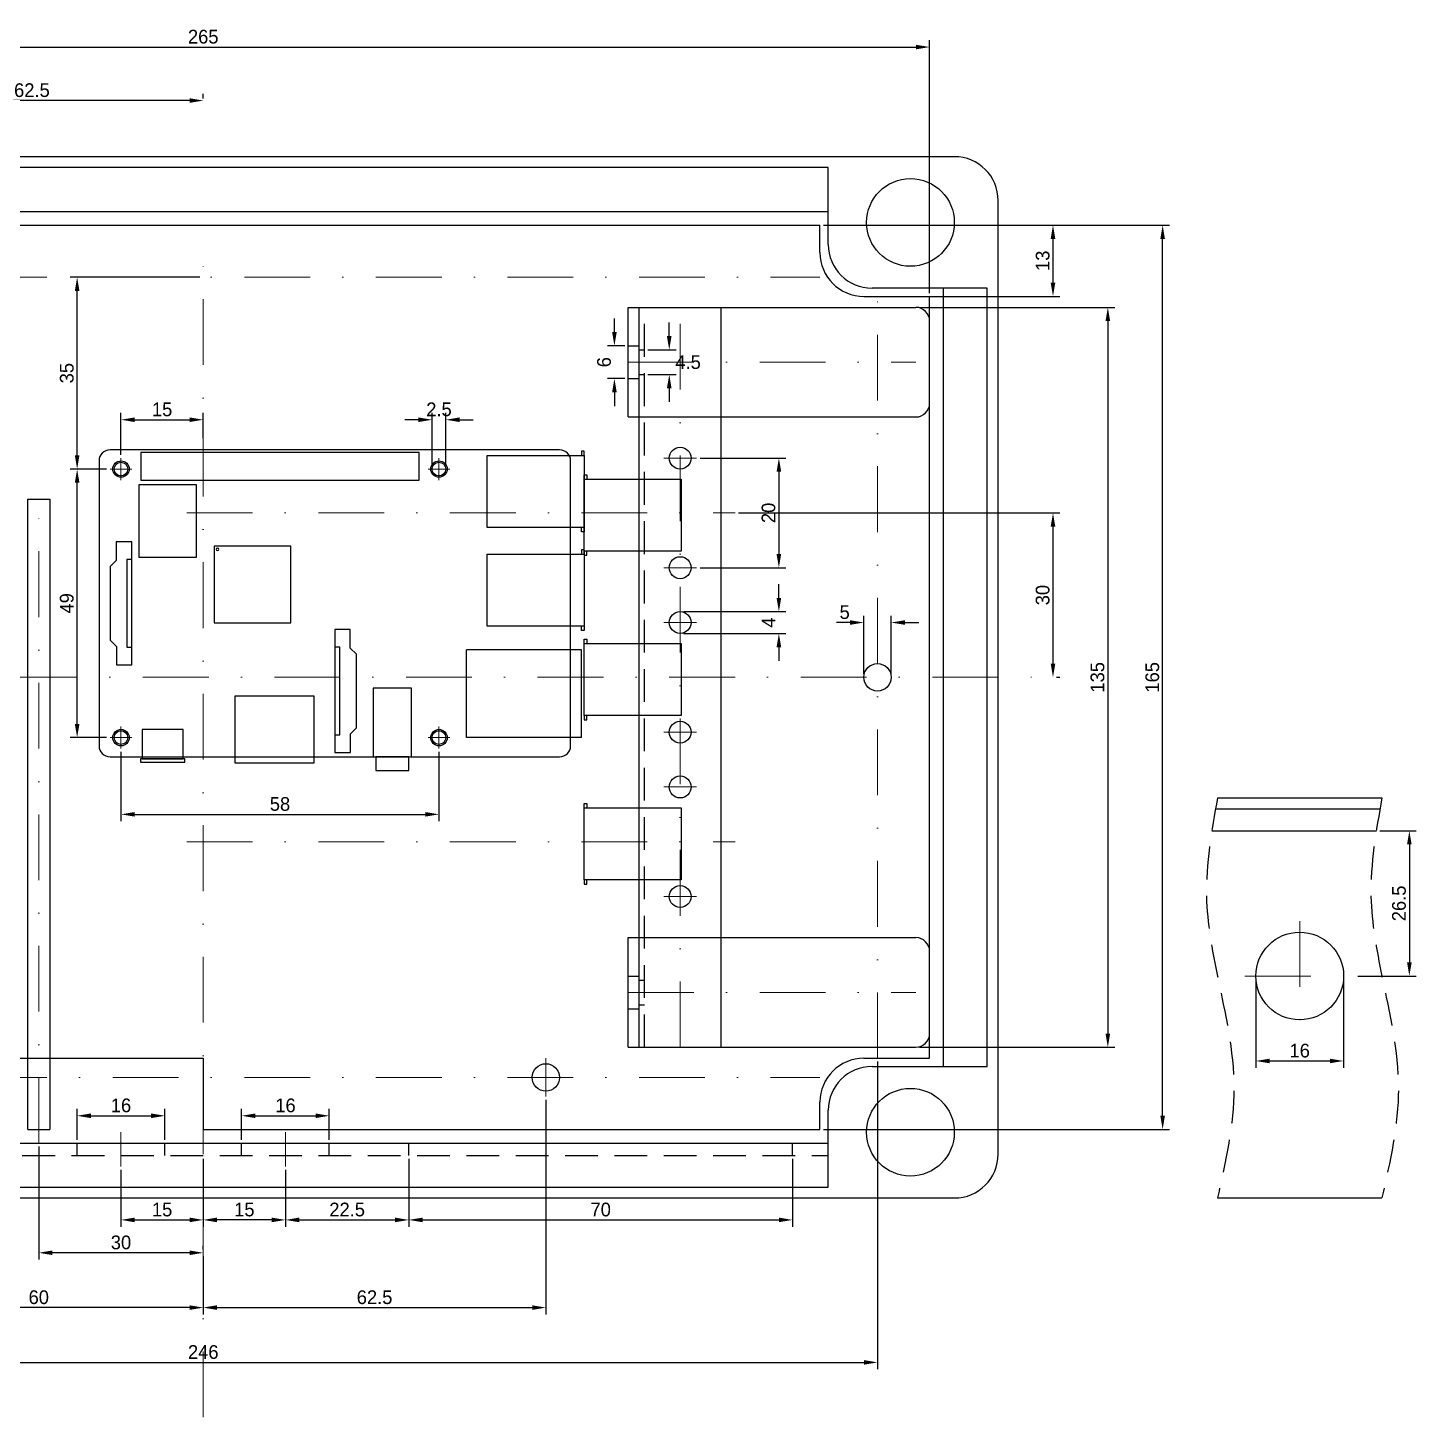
# Model space of a CAD drawing. Header units: millimetres. Extents: x -34 to 366, y -40 to 214.
# Drawn here: x 113 to 366.2, y -40 to 213.5 of the extents above; entities that cross this region are included whole.
import ezdxf

# ---------------------------------------------------------------- set-up
doc = ezdxf.new("R2010")
doc.units = ezdxf.units.MM
doc.linetypes.add('DASHDOT', pattern=[24, 12, -5.95, 0.1, -5.95])
doc.linetypes.add('DASHED2', pattern=[9, 6, -3])
doc.layers.get('Defpoints').update_dxf_attribs({"true_color": 0xffffff})
for name, color, linetype, lineweight, true_color in [('AirFlow', 40, 'Continuous', 25, 0xffaa00), ('AirFlow ... AirFlow-Axes', 4, 'DASHDOT', 13, 0x00ffff), ('AirFlow ... AirFlow-Dim', 3, 'Continuous', 13, 0x00ff00), ('Enclosure', 253, 'Continuous', 25, 0xa0a0a4), ('Enclosure ... Enclosure-Axes', 4, 'DASHDOT', 13, 0x00ffff), ('Enclosure ... Enclosure-Dim', 3, 'Continuous', 13, 0x00ff00), ('Enclosure ... Enclosure-Hidden', 253, 'DASHED2', 25, 0xa0a0a4), ('Pi', 178, 'Continuous', 25, 0x000000), ('Plate', 21, 'Continuous', 25, 0xffaa7f), ('Plate ... Plate-Axes', 4, 'DASHDOT', 13, 0x00ffff), ('Plate ... Plate-Dim', 3, 'Continuous', 13, 0x00ff00), ('USB', 9, 'Continuous', 25, 0xc0c0c0), ('USB ... USB-Axes', 4, 'DASHDOT', 13, 0x00ffff), ('USB ... USB-Dim', 3, 'Continuous', 13, 0x00ff00), ('USB ... USB-Hidden', 9, 'DASHED2', 25, 0xc0c0c0)]:
    doc.layers.add(name, color=color, linetype=linetype, lineweight=lineweight, true_color=true_color)
doc.dimstyles.new('QCADDimStyle', dxfattribs={"dimtxt": 2.5, "dimasz": 2.5, "dimexe": 1.25, "dimexo": 0.625, "dimtad": 1, "dimtoh": 1, "dimdec": 4, "dimzin": 0, "dimdsep": 46, "dimtxsty": 'Standard', "dimcen": 0.09, "dimadec": 0, "dimazin": 0, "dimtfac": 1, "dimtdec": 4, "dimtofl": 0, "dimtmove": 0, "dimatfit": 3, "dimfxl": 1, "dimtolj": 1, "dimtzin": 0, "dimarcsym": 0})

# ---------------------------------------------------------------- blocks, each defined once
blk = doc.blocks.new('Pi')
at = {"layer": 'Pi'}
for p, q in [((-45.01, 18.23), (-45.01, -33.77)), ((38.99, 20.23), (-43.01, 20.23)), ((40.99, -33.77), (40.99, 18.23)), ((21.99, -32.27), (21.99, -16.27)), ((42.99, -16.27), (21.99, -16.27)), ((42.99, -32.27), (42.99, -16.27)), ((42.99, -32.27), (21.99, -32.27)), ((-43.01, -35.77), (38.99, -35.77))]:
    blk.add_line(p, q, dxfattribs=at)
for points in [[(-37.41, 14.73), (13.39, 14.73), (13.39, 19.73), (-37.41, 19.73), (-37.41, 14.73)], [(43.49, 6.05), (25.79, 6.05), (25.79, 19.19), (43.49, 19.19), (43.49, 5.27), (42.99, 5.27), (42.99, 6.05)], [(43.49, 19.19), (43.49, 19.97), (42.99, 19.97), (42.99, 19.19)], [(-39.04, 3.43), (-41.89, 3.43), (-41.89, 0.03), (-42.99, -1.07), (-42.99, -14.47), (-41.84, -15.62), (-41.84, -18.97), (-39.04, -18.97), (-39.04, 3.43)], [(-24.01, -11.32), (-10.01, -11.32), (-10.01, 2.68), (-24.01, 2.68), (-24.01, -11.32)], [(-39.04, 0.23), (-39.94, 0.23), (-39.94, -15.77), (-39.04, -15.77)], [(43.49, -11.95), (25.79, -11.95), (25.79, 1.19), (43.49, 1.19), (43.49, -12.73), (42.99, -12.73), (42.99, -11.95)], [(43.49, 1.19), (43.49, 1.97), (42.99, 1.97), (42.99, 1.19)], [(-1.99, -34.97), (0.86, -34.97), (0.86, -31.57), (1.96, -30.47), (1.96, -17.07), (0.81, -15.92), (0.81, -12.57), (-1.99, -12.57), (-1.99, -34.97)], [(-1.99, -31.77), (-1.09, -31.77), (-1.09, -15.77), (-1.99, -15.77)], [(-20.26, -24.69), (-20.26, -36.84), (-5.76, -36.84), (-5.76, -24.69), (-20.26, -24.69)], [(4.99, -35.77), (11.99, -35.77), (11.99, -23.27), (4.99, -23.27), (4.99, -35.77)], [(-37.16, -36.11), (-29.66, -36.11), (-29.66, -30.8), (-37.16, -30.8), (-37.16, -36.11)], [(-37.43, -36.73), (-29.39, -36.73), (-29.39, -36.11), (-37.43, -36.11), (-37.43, -36.73)], [(5.49, -38.27), (11.49, -38.27), (11.49, -35.77), (5.49, -35.77), (5.49, -38.27)]]:
    blk.add_lwpolyline(points, dxfattribs=at)
blk.add_lwpolyline([(-27.26, 0.63), (-27.26, 13.83), (-37.76, 13.83), (-37.76, 0.63)], close=True, dxfattribs=at)
blk.add_lwpolyline([(-23.19, 2.08, 1), (-23.64, 2.08, 1), (-23.19, 2.08)], format="xyb", dxfattribs=at)
for centre in [(-41.01, 16.73), (16.99, 16.73), (-41.01, -32.27), (16.99, -32.27)]:
    blk.add_circle(centre, 1.5, dxfattribs=at)
for centre, start, end in [((-43.01, 18.23), 90, 180), ((38.99, 18.23), 0, 90), ((-43.01, -33.77), 180, 270), ((38.99, -33.77), 270, 0)]:
    blk.add_arc(centre, 2, start, end, dxfattribs=at)
blk = doc.blocks.new('AirFlowDivider')
at = {"layer": 'AirFlow'}
for p, q in [((-2.85, -113.1), (-2.85, 1.9)), ((-2.85, 1.9), (1.15, 1.9)), ((1.15, 1.9), (1.15, -113.1)), ((-2.85, -113.1), (1.15, -113.1))]:
    blk.add_line(p, q, dxfattribs=at)
blk = doc.blocks.new('*D10')
at = {"layer": 'Defpoints', "color": 0}
for p in [(257.5, 177.5), (275, 164.5), (300, 164.5)]:
    blk.add_point(p, dxfattribs=at)
at = {"layer": 'Plate ... Plate-Dim', "color": 0, "lineweight": -2}
for p, q in [((258.12, 177.5), (301.25, 177.5)), ((300, 175), (300, 167)), ((275.62, 164.5), (301.25, 164.5))]:
    blk.add_line(p, q, dxfattribs=at)
at = {"layer": 'Plate ... Plate-Dim', "color": 0}
for points in [[(300.42, 175), (299.58, 175), (300, 177.5)], [(299.58, 167), (300.42, 167), (300, 164.5)]]:
    blk.add_solid(points, dxfattribs=at)
at = {"layer": 'Plate ... Plate-Dim', "color": 0, "insert": (298.12, 171), "char_height": 2.5, "attachment_point": 5, "rotation": 90}
blk.add_mtext('\\A1;13', dxfattribs=at)
blk = doc.blocks.new('*D12')
at = {"layer": 'Defpoints', "color": 0}
for p in [(22, 25.5), (268, 25.5), (268, -30)]:
    blk.add_point(p, dxfattribs=at)
at = {"layer": 'Plate ... Plate-Dim', "color": 0, "lineweight": -2}
for p, q in [((22, 24.88), (22, -31.25)), ((268, 24.88), (268, -31.25)), ((24.5, -30), (265.5, -30))]:
    blk.add_line(p, q, dxfattribs=at)
at = {"layer": 'Plate ... Plate-Dim', "color": 0}
for points in [[(24.5, -29.58), (24.5, -30.42), (22, -30)], [(265.5, -30.42), (265.5, -29.58), (268, -30)]]:
    blk.add_solid(points, dxfattribs=at)
at = {"layer": 'Plate ... Plate-Dim', "color": 0, "insert": (145, -28.12), "char_height": 2.5, "attachment_point": 5}
blk.add_mtext('\\A1;246', dxfattribs=at)
blk = doc.blocks.new('*D13')
at = {"layer": 'Defpoints', "color": 0}
for p in [(82.5, 200.24), (145, 200), (82.5, 171.5)]:
    blk.add_point(p, dxfattribs=at)
at = {"layer": 'Plate ... Plate-Dim', "color": 0, "lineweight": -2}
for p, q in [((82.5, 172.12), (82.5, 201.49)), ((145, 200.62), (145, 201.49)), ((142.5, 200.24), (85, 200.24))]:
    blk.add_line(p, q, dxfattribs=at)
at = {"layer": 'Plate ... Plate-Dim', "color": 0}
for points in [[(85, 200.66), (85, 199.82), (82.5, 200.24)], [(142.5, 199.82), (142.5, 200.66), (145, 200.24)]]:
    blk.add_solid(points, dxfattribs=at)
at = {"layer": 'Plate ... Plate-Dim', "color": 0, "insert": (113.75, 202.12), "char_height": 2.5, "attachment_point": 5}
blk.add_mtext('\\A1;62.5', dxfattribs=at)
blk = doc.blocks.new('*D15')
at = {"layer": 'Defpoints', "color": 0}
for p in [(145, 142), (145, 138), (130, 135)]:
    blk.add_point(p, dxfattribs=at)
at = {"layer": 'Plate ... Plate-Dim', "color": 0, "lineweight": -2}
for p, q in [((130, 135.62), (130, 143.25)), ((132.5, 142), (142.5, 142)), ((145, 138.62), (145, 143.25))]:
    blk.add_line(p, q, dxfattribs=at)
at = {"layer": 'Plate ... Plate-Dim', "color": 0}
for points in [[(132.5, 142.42), (132.5, 141.58), (130, 142)], [(142.5, 141.58), (142.5, 142.42), (145, 142)]]:
    blk.add_solid(points, dxfattribs=at)
at = {"layer": 'Plate ... Plate-Dim', "color": 0, "insert": (137.5, 143.88), "char_height": 2.5, "attachment_point": 5}
blk.add_mtext('\\A1;15', dxfattribs=at)
blk = doc.blocks.new('*D17')
at = {"layer": 'Defpoints', "color": 0}
for p in [(130, 82), (188, 82), (188, 70)]:
    blk.add_point(p, dxfattribs=at)
at = {"layer": 'Plate ... Plate-Dim', "color": 0, "lineweight": -2}
for p, q in [((130, 81.38), (130, 68.75)), ((188, 81.38), (188, 68.75)), ((132.5, 70), (185.5, 70))]:
    blk.add_line(p, q, dxfattribs=at)
at = {"layer": 'Plate ... Plate-Dim', "color": 0}
for points in [[(132.5, 70.42), (132.5, 69.58), (130, 70)], [(185.5, 69.58), (185.5, 70.42), (188, 70)]]:
    blk.add_solid(points, dxfattribs=at)
at = {"layer": 'Plate ... Plate-Dim', "color": 0, "insert": (159, 71.88), "char_height": 2.5, "attachment_point": 5}
blk.add_mtext('\\A1;58', dxfattribs=at)
blk = doc.blocks.new('*D18')
at = {"layer": 'Defpoints', "color": 0}
for p in [(189.25, 142), (186.75, 133), (189.25, 133)]:
    blk.add_point(p, dxfattribs=at)
at = {"layer": 'Plate ... Plate-Dim', "color": 0, "lineweight": -2}
for p, q in [((184.25, 142), (181.75, 142)), ((186.75, 133.62), (186.75, 143.25)), ((189.25, 133.62), (189.25, 143.25)), ((191.75, 142), (194.25, 142))]:
    blk.add_line(p, q, dxfattribs=at)
at = {"layer": 'Plate ... Plate-Dim', "color": 0}
for points in [[(184.25, 141.58), (184.25, 142.42), (186.75, 142)], [(191.75, 142.42), (191.75, 141.58), (189.25, 142)]]:
    blk.add_solid(points, dxfattribs=at)
at = {"layer": 'Plate ... Plate-Dim', "color": 0, "insert": (188, 143.88), "char_height": 2.5, "attachment_point": 5}
blk.add_mtext('\\A1;2.5', dxfattribs=at)
blk = doc.blocks.new('*D19')
at = {"layer": 'Defpoints', "color": 0}
for p in [(270.5, 105), (265.5, 95), (270.5, 95)]:
    blk.add_point(p, dxfattribs=at)
at = {"layer": 'Plate ... Plate-Dim', "color": 0, "lineweight": -2}
for p, q in [((263, 105), (260.5, 105)), ((265.5, 95.62), (265.5, 106.25)), ((270.5, 95.62), (270.5, 106.25)), ((273, 105), (275.5, 105))]:
    blk.add_line(p, q, dxfattribs=at)
at = {"layer": 'Plate ... Plate-Dim', "color": 0}
for points in [[(263, 104.58), (263, 105.42), (265.5, 105)], [(273, 105.42), (273, 104.58), (270.5, 105)]]:
    blk.add_solid(points, dxfattribs=at)
at = {"layer": 'Plate ... Plate-Dim', "color": 0, "insert": (262, 106.88), "char_height": 2.5, "attachment_point": 5}
blk.add_mtext('\\A1;5', dxfattribs=at)
blk = doc.blocks.new('*D25')
at = {"layer": 'Defpoints', "color": 0}
for p in [(275, 162.5), (275, 27.5), (310, 27.5)]:
    blk.add_point(p, dxfattribs=at)
at = {"layer": 'USB ... USB-Dim', "color": 0, "lineweight": -2}
for p, q in [((275.62, 162.5), (311.25, 162.5)), ((310, 160), (310, 30)), ((275.62, 27.5), (311.25, 27.5))]:
    blk.add_line(p, q, dxfattribs=at)
at = {"layer": 'USB ... USB-Dim', "color": 0}
for points in [[(310.42, 160), (309.58, 160), (310, 162.5)], [(309.58, 30), (310.42, 30), (310, 27.5)]]:
    blk.add_solid(points, dxfattribs=at)
at = {"layer": 'USB ... USB-Dim', "color": 0, "insert": (308.12, 95), "char_height": 2.5, "attachment_point": 5, "rotation": 90}
blk.add_mtext('\\A1;135', dxfattribs=at)
blk = doc.blocks.new('*D26')
at = {"layer": 'Defpoints', "color": 0}
for p in [(242, 125), (300, 95), (300, 95)]:
    blk.add_point(p, dxfattribs=at)
at = {"layer": 'USB ... USB-Dim', "color": 0, "lineweight": -2}
for p, q in [((242.62, 125), (301.25, 125)), ((300, 122.5), (300, 97.5)), ((300.62, 95), (301.25, 95))]:
    blk.add_line(p, q, dxfattribs=at)
at = {"layer": 'USB ... USB-Dim', "color": 0}
for points in [[(300.42, 122.5), (299.58, 122.5), (300, 125)], [(299.58, 97.5), (300.42, 97.5), (300, 95)]]:
    blk.add_solid(points, dxfattribs=at)
at = {"layer": 'USB ... USB-Dim', "color": 0, "insert": (298.12, 110), "char_height": 2.5, "attachment_point": 5, "rotation": 90}
blk.add_mtext('\\A1;30', dxfattribs=at)
blk = doc.blocks.new('*D27')
at = {"layer": 'Defpoints', "color": 0}
for p in [(257.5, 177.5), (320, 177.5), (257.5, 12.5)]:
    blk.add_point(p, dxfattribs=at)
at = {"layer": 'USB ... USB-Dim', "color": 0, "lineweight": -2}
for p, q in [((258.12, 177.5), (321.25, 177.5)), ((320, 15), (320, 175)), ((258.12, 12.5), (321.25, 12.5))]:
    blk.add_line(p, q, dxfattribs=at)
at = {"layer": 'USB ... USB-Dim', "color": 0}
for points in [[(320.42, 175), (319.58, 175), (320, 177.5)], [(319.58, 15), (320.42, 15), (320, 12.5)]]:
    blk.add_solid(points, dxfattribs=at)
at = {"layer": 'USB ... USB-Dim', "color": 0, "insert": (318.12, 95), "char_height": 2.5, "attachment_point": 5, "rotation": 90}
blk.add_mtext('\\A1;165', dxfattribs=at)
blk = doc.blocks.new('*D28')
at = {"layer": 'Defpoints', "color": 0}
for p in [(207.5, 18.5), (145, -10), (207.5, -20)]:
    blk.add_point(p, dxfattribs=at)
at = {"layer": 'Plate ... Plate-Dim', "color": 0, "lineweight": -2}
for p, q in [((207.5, 17.88), (207.5, -21.25)), ((145, -10.62), (145, -21.25)), ((147.5, -20), (205, -20))]:
    blk.add_line(p, q, dxfattribs=at)
at = {"layer": 'Plate ... Plate-Dim', "color": 0}
for points in [[(147.5, -19.58), (147.5, -20.42), (145, -20)], [(205, -20.42), (205, -19.58), (207.5, -20)]]:
    blk.add_solid(points, dxfattribs=at)
at = {"layer": 'Plate ... Plate-Dim', "color": 0, "insert": (176.25, -18.12), "char_height": 2.5, "attachment_point": 5}
blk.add_mtext('\\A1;62.5', dxfattribs=at)
blk = doc.blocks.new('*D29')
at = {"layer": 'Defpoints', "color": 0}
for p in [(85, 8), (145, -10), (85, -20)]:
    blk.add_point(p, dxfattribs=at)
at = {"layer": 'Enclosure ... Enclosure-Dim', "color": 0, "lineweight": -2}
for p, q in [((85, 7.38), (85, -21.25)), ((145, -10.62), (145, -21.25)), ((142.5, -20), (87.5, -20))]:
    blk.add_line(p, q, dxfattribs=at)
at = {"layer": 'Enclosure ... Enclosure-Dim', "color": 0}
for points in [[(87.5, -19.58), (87.5, -20.42), (85, -20)], [(142.5, -20.42), (142.5, -19.58), (145, -20)]]:
    blk.add_solid(points, dxfattribs=at)
at = {"layer": 'Enclosure ... Enclosure-Dim', "color": 0, "insert": (115, -18.12), "char_height": 2.5, "attachment_point": 5}
blk.add_mtext('\\A1;60', dxfattribs=at)
blk = doc.blocks.new('*D30')
at = {"layer": 'AirFlow ... AirFlow-Dim', "color": 0, "lineweight": -2}
for p, q in [((115, 9.38), (115, -11.25)), ((142.5, -10), (117.5, -10)), ((145, -9.38), (145, -8.75))]:
    blk.add_line(p, q, dxfattribs=at)
at = {"layer": 'AirFlow ... AirFlow-Dim', "color": 0}
for points in [[(117.5, -9.58), (117.5, -10.42), (115, -10)], [(142.5, -10.42), (142.5, -9.58), (145, -10)]]:
    blk.add_solid(points, dxfattribs=at)
at = {"layer": 'Defpoints', "color": 0}
for p in [(115, 10), (115, -10), (145, -10)]:
    blk.add_point(p, dxfattribs=at)
at = {"layer": 'AirFlow ... AirFlow-Dim', "color": 0, "insert": (130, -8.12), "char_height": 2.5, "attachment_point": 5}
blk.add_mtext('\\A1;30', dxfattribs=at)
blk = doc.blocks.new('*D31')
at = {"layer": 'Defpoints', "color": 0}
for p in [(277.5, 210), (12.5, 164.5), (277.5, 164.5)]:
    blk.add_point(p, dxfattribs=at)
at = {"layer": 'Plate ... Plate-Dim', "color": 0, "lineweight": -2}
for p, q in [((12.5, 165.12), (12.5, 211.25)), ((277.5, 165.12), (277.5, 211.25)), ((15, 210), (275, 210))]:
    blk.add_line(p, q, dxfattribs=at)
at = {"layer": 'Plate ... Plate-Dim', "color": 0}
for points in [[(15, 210.42), (15, 209.58), (12.5, 210)], [(275, 209.58), (275, 210.42), (277.5, 210)]]:
    blk.add_solid(points, dxfattribs=at)
at = {"layer": 'Plate ... Plate-Dim', "color": 0, "insert": (145, 211.88), "char_height": 2.5, "attachment_point": 5}
blk.add_mtext('\\A1;265', dxfattribs=at)
blk = doc.blocks.new('*D32')
at = {"layer": 'Defpoints', "color": 0}
for p in [(122, 133), (128, 133), (128, 84)]:
    blk.add_point(p, dxfattribs=at)
at = {"layer": 'Plate ... Plate-Dim', "color": 0, "lineweight": -2}
for p, q in [((127.37, 133), (120.75, 133)), ((122, 86.5), (122, 130.5)), ((127.37, 84), (120.75, 84))]:
    blk.add_line(p, q, dxfattribs=at)
at = {"layer": 'Plate ... Plate-Dim', "color": 0}
for points in [[(122.42, 130.5), (121.58, 130.5), (122, 133)], [(121.58, 86.5), (122.42, 86.5), (122, 84)]]:
    blk.add_solid(points, dxfattribs=at)
at = {"layer": 'Plate ... Plate-Dim', "color": 0, "insert": (120.12, 108.5), "char_height": 2.5, "attachment_point": 5, "rotation": 90}
blk.add_mtext('\\A1;49', dxfattribs=at)
blk = doc.blocks.new('*D33')
at = {"layer": 'Defpoints', "color": 0}
for p in [(122, 168), (145, 168), (128, 133)]:
    blk.add_point(p, dxfattribs=at)
at = {"layer": 'Plate ... Plate-Dim', "color": 0, "lineweight": -2}
for p, q in [((144.38, 168), (120.75, 168)), ((122, 135.5), (122, 165.5)), ((127.38, 133), (120.75, 133))]:
    blk.add_line(p, q, dxfattribs=at)
at = {"layer": 'Plate ... Plate-Dim', "color": 0}
for points in [[(122.42, 165.5), (121.58, 165.5), (122, 168)], [(121.58, 135.5), (122.42, 135.5), (122, 133)]]:
    blk.add_solid(points, dxfattribs=at)
at = {"layer": 'Plate ... Plate-Dim', "color": 0, "insert": (120.12, 150.5), "char_height": 2.5, "attachment_point": 5, "rotation": 90}
blk.add_mtext('\\A1;35', dxfattribs=at)
blk = doc.blocks.new('*D34')
at = {"layer": 'Defpoints', "color": 0}
for p in [(235, 135), (235, 115), (250, 115)]:
    blk.add_point(p, dxfattribs=at)
at = {"layer": 'USB ... USB-Dim', "color": 0, "lineweight": -2}
for p, q in [((235.62, 135), (251.25, 135)), ((250, 132.5), (250, 117.5)), ((235.62, 115), (251.25, 115))]:
    blk.add_line(p, q, dxfattribs=at)
at = {"layer": 'USB ... USB-Dim', "color": 0}
for points in [[(250.42, 132.5), (249.58, 132.5), (250, 135)], [(249.58, 117.5), (250.42, 117.5), (250, 115)]]:
    blk.add_solid(points, dxfattribs=at)
at = {"layer": 'USB ... USB-Dim', "color": 0, "insert": (248.12, 125), "char_height": 2.5, "attachment_point": 5, "rotation": 90}
blk.add_mtext('\\A1;20', dxfattribs=at)
blk = doc.blocks.new('*D35')
at = {"layer": 'Defpoints', "color": 0}
for p in [(232, 107), (232, 103), (250, 103)]:
    blk.add_point(p, dxfattribs=at)
at = {"layer": 'USB ... USB-Dim', "color": 0, "lineweight": -2}
for p, q in [((250, 109.5), (250, 112)), ((232.62, 107), (251.25, 107)), ((232.62, 103), (251.25, 103)), ((250, 100.5), (250, 98))]:
    blk.add_line(p, q, dxfattribs=at)
at = {"layer": 'USB ... USB-Dim', "color": 0}
for points in [[(249.58, 109.5), (250.42, 109.5), (250, 107)], [(250.42, 100.5), (249.58, 100.5), (250, 103)]]:
    blk.add_solid(points, dxfattribs=at)
at = {"layer": 'USB ... USB-Dim', "color": 0, "insert": (248.12, 105), "char_height": 2.5, "attachment_point": 5, "rotation": 90}
blk.add_mtext('\\A1;4', dxfattribs=at)
blk = doc.blocks.new('*D36')
at = {"layer": 'Defpoints', "color": 0}
for p in [(225.5, 154.75), (225.5, 150.25), (230, 150.25)]:
    blk.add_point(p, dxfattribs=at)
at = {"layer": 'USB ... USB-Dim', "color": 0, "lineweight": -2}
for p, q in [((230, 157.25), (230, 159.75)), ((226.12, 154.75), (231.25, 154.75)), ((226.12, 150.25), (231.25, 150.25)), ((230, 147.75), (230, 145.25))]:
    blk.add_line(p, q, dxfattribs=at)
at = {"layer": 'USB ... USB-Dim', "color": 0}
for points in [[(229.58, 157.25), (230.42, 157.25), (230, 154.75)], [(230.42, 147.75), (229.58, 147.75), (230, 150.25)]]:
    blk.add_solid(points, dxfattribs=at)
at = {"layer": 'USB ... USB-Dim', "color": 0, "insert": (233.44, 152.5), "char_height": 2.5, "attachment_point": 5}
blk.add_mtext('\\A1;4.5', dxfattribs=at)
blk = doc.blocks.new('*D37')
at = {"layer": 'Defpoints', "color": 0}
for p in [(222.5, 155.5), (220, 149.5), (222.5, 149.5)]:
    blk.add_point(p, dxfattribs=at)
at = {"layer": 'USB ... USB-Dim', "color": 0, "lineweight": -2}
for p, q in [((220, 158), (220, 160.5)), ((221.88, 155.5), (218.75, 155.5)), ((221.88, 149.5), (218.75, 149.5)), ((220, 147), (220, 144.5))]:
    blk.add_line(p, q, dxfattribs=at)
at = {"layer": 'USB ... USB-Dim', "color": 0}
for points in [[(219.58, 158), (220.42, 158), (220, 155.5)], [(220.42, 147), (219.58, 147), (220, 149.5)]]:
    blk.add_solid(points, dxfattribs=at)
at = {"layer": 'USB ... USB-Dim', "color": 0, "insert": (218.12, 152.5), "char_height": 2.5, "attachment_point": 5, "rotation": 90}
blk.add_mtext('\\A1;6', dxfattribs=at)
blk = doc.blocks.new('*D39')
at = {"layer": 'Defpoints', "color": 0}
for p in [(138, 15), (122, 10), (138, 10)]:
    blk.add_point(p, dxfattribs=at)
at = {"layer": 'Enclosure ... Enclosure-Dim', "color": 0, "lineweight": -2}
for p, q in [((122, 10.62), (122, 16.25)), ((138, 10.62), (138, 16.25)), ((124.5, 15), (135.5, 15))]:
    blk.add_line(p, q, dxfattribs=at)
at = {"layer": 'Enclosure ... Enclosure-Dim', "color": 0}
for points in [[(124.5, 15.42), (124.5, 14.58), (122, 15)], [(135.5, 14.58), (135.5, 15.42), (138, 15)]]:
    blk.add_solid(points, dxfattribs=at)
at = {"layer": 'Enclosure ... Enclosure-Dim', "color": 0, "insert": (130, 16.88), "char_height": 2.5, "attachment_point": 5}
blk.add_mtext('\\A1;16', dxfattribs=at)
blk = doc.blocks.new('*D40')
at = {"layer": 'Defpoints', "color": 0}
for p in [(168, 15), (152, 10), (168, 10)]:
    blk.add_point(p, dxfattribs=at)
at = {"layer": 'Enclosure ... Enclosure-Dim', "color": 0, "lineweight": -2}
for p, q in [((152, 10.62), (152, 16.25)), ((168, 10.62), (168, 16.25)), ((154.5, 15), (165.5, 15))]:
    blk.add_line(p, q, dxfattribs=at)
at = {"layer": 'Enclosure ... Enclosure-Dim', "color": 0}
for points in [[(154.5, 15.42), (154.5, 14.58), (152, 15)], [(165.5, 14.58), (165.5, 15.42), (168, 15)]]:
    blk.add_solid(points, dxfattribs=at)
at = {"layer": 'Enclosure ... Enclosure-Dim', "color": 0, "insert": (160, 16.88), "char_height": 2.5, "attachment_point": 5}
blk.add_mtext('\\A1;16', dxfattribs=at)
blk = doc.blocks.new('*D41')
at = {"layer": 'Defpoints', "color": 0}
for p in [(145, 7.75), (130, 5.75), (145, -4)]:
    blk.add_point(p, dxfattribs=at)
at = {"layer": 'Enclosure ... Enclosure-Dim', "color": 0, "lineweight": -2}
for p, q in [((130, 5.12), (130, -5.25)), ((145, 7.12), (145, -5.25)), ((132.5, -4), (142.5, -4))]:
    blk.add_line(p, q, dxfattribs=at)
at = {"layer": 'Enclosure ... Enclosure-Dim', "color": 0}
for points in [[(132.5, -3.58), (132.5, -4.42), (130, -4)], [(142.5, -4.42), (142.5, -3.58), (145, -4)]]:
    blk.add_solid(points, dxfattribs=at)
at = {"layer": 'Enclosure ... Enclosure-Dim', "color": 0, "insert": (137.5, -2.12), "char_height": 2.5, "attachment_point": 5}
blk.add_mtext('\\A1;15', dxfattribs=at)
blk = doc.blocks.new('*D42')
at = {"layer": 'Defpoints', "color": 0}
for p in [(145, 7.75), (160, 5.75), (145, -4)]:
    blk.add_point(p, dxfattribs=at)
at = {"layer": 'Enclosure ... Enclosure-Dim', "color": 0, "lineweight": -2}
for p, q in [((145, 7.12), (145, -5.25)), ((160, 5.12), (160, -5.25)), ((157.5, -4), (147.5, -4))]:
    blk.add_line(p, q, dxfattribs=at)
at = {"layer": 'Enclosure ... Enclosure-Dim', "color": 0}
for points in [[(147.5, -3.58), (147.5, -4.42), (145, -4)], [(157.5, -4.42), (157.5, -3.58), (160, -4)]]:
    blk.add_solid(points, dxfattribs=at)
at = {"layer": 'Enclosure ... Enclosure-Dim', "color": 0, "insert": (152.5, -2.12), "char_height": 2.5, "attachment_point": 5}
blk.add_mtext('\\A1;15', dxfattribs=at)
blk = doc.blocks.new('*D44')
at = {"layer": 'Defpoints', "color": 0}
for p in [(182.5, 7.75), (160, 5.75), (182.5, -4)]:
    blk.add_point(p, dxfattribs=at)
at = {"layer": 'Enclosure ... Enclosure-Dim', "color": 0, "lineweight": -2}
for p, q in [((160, 5.12), (160, -5.25)), ((182.5, 7.12), (182.5, -5.25)), ((162.5, -4), (180, -4))]:
    blk.add_line(p, q, dxfattribs=at)
at = {"layer": 'Enclosure ... Enclosure-Dim', "color": 0}
for points in [[(162.5, -3.58), (162.5, -4.42), (160, -4)], [(180, -4.42), (180, -3.58), (182.5, -4)]]:
    blk.add_solid(points, dxfattribs=at)
at = {"layer": 'Enclosure ... Enclosure-Dim', "color": 0, "insert": (171.25, -2.12), "char_height": 2.5, "attachment_point": 5}
blk.add_mtext('\\A1;22.5', dxfattribs=at)
blk = doc.blocks.new('*D45')
at = {"layer": 'Defpoints', "color": 0}
for p in [(182.5, 7.75), (252.5, 7.75), (252.5, -4)]:
    blk.add_point(p, dxfattribs=at)
at = {"layer": 'Enclosure ... Enclosure-Dim', "color": 0, "lineweight": -2}
for p, q in [((182.5, 7.12), (182.5, -5.25)), ((252.5, 7.12), (252.5, -5.25)), ((185, -4), (250, -4))]:
    blk.add_line(p, q, dxfattribs=at)
at = {"layer": 'Enclosure ... Enclosure-Dim', "color": 0}
for points in [[(185, -3.58), (185, -4.42), (182.5, -4)], [(250, -4.42), (250, -3.58), (252.5, -4)]]:
    blk.add_solid(points, dxfattribs=at)
at = {"layer": 'Enclosure ... Enclosure-Dim', "color": 0, "insert": (217.5, -2.12), "char_height": 2.5, "attachment_point": 5}
blk.add_mtext('\\A1;70', dxfattribs=at)
blk = doc.blocks.new('*D46')
at = {"layer": 'Defpoints', "color": 0}
for p in [(358.98, 67), (355, 40.5), (365, 40.5)]:
    blk.add_point(p, dxfattribs=at)
at = {"layer": 'Enclosure ... Enclosure-Dim', "color": 0, "lineweight": -2}
for p, q in [((359.6, 67), (366.25, 67)), ((365, 64.5), (365, 43)), ((355.62, 40.5), (366.25, 40.5))]:
    blk.add_line(p, q, dxfattribs=at)
at = {"layer": 'Enclosure ... Enclosure-Dim', "color": 0}
for points in [[(365.42, 64.5), (364.58, 64.5), (365, 67)], [(364.58, 43), (365.42, 43), (365, 40.5)]]:
    blk.add_solid(points, dxfattribs=at)
at = {"layer": 'Enclosure ... Enclosure-Dim', "color": 0, "insert": (363.12, 53.75), "char_height": 2.5, "attachment_point": 5, "rotation": 90}
blk.add_mtext('\\A1;26.5', dxfattribs=at)
blk = doc.blocks.new('*D47')
at = {"layer": 'Defpoints', "color": 0}
for p in [(337, 40.5), (353, 40.5), (353, 25)]:
    blk.add_point(p, dxfattribs=at)
at = {"layer": 'Enclosure ... Enclosure-Dim', "color": 0, "lineweight": -2}
for p, q in [((337, 39.88), (337, 23.75)), ((353, 39.88), (353, 23.75)), ((339.5, 25), (350.5, 25))]:
    blk.add_line(p, q, dxfattribs=at)
at = {"layer": 'Enclosure ... Enclosure-Dim', "color": 0}
for points in [[(339.5, 25.42), (339.5, 24.58), (337, 25)], [(350.5, 24.58), (350.5, 25.42), (353, 25)]]:
    blk.add_solid(points, dxfattribs=at)
at = {"layer": 'Enclosure ... Enclosure-Dim', "color": 0, "insert": (345, 26.88), "char_height": 2.5, "attachment_point": 5}
blk.add_mtext('\\A1;16', dxfattribs=at)

msp = doc.modelspace()

# ---------------------------------------------------------------- linework, layer by layer
at = {"layer": 'AirFlow ... AirFlow-Axes'}
msp.add_line((115, 10), (115, 130), dxfattribs=at)
at = {"layer": 'Enclosure'}
for p, q in [((282, 190), (8, 190)), ((259, 188), (31, 188)), ((259, 174), (259, 188)), ((31, 180), (259, 180)), ((290, 8), (290, 182)), ((288, 166), (267, 166)), ((280, 24), (280, 166)), ((288, 24), (288, 166)), ((329.64633, 71), (359.64633, 71)), ((330, 73), (360, 73)), ((328.97845, 67), (358.97845, 67)), ((267, 24), (288, 24)), ((259, 2), (259, 16)), ((31, 10), (259, 10)), ((8, 0), (282, 0)), ((31, 2), (259, 2)), ((330, 0), (360, 0))]:
    msp.add_line(p, q, dxfattribs=at)
for centre in [(274, 178), (345, 40.5), (274, 12)]:
    msp.add_circle(centre, 8, dxfattribs=at)
for centre, start, end in [((282, 182), 0, 90), ((267, 174), 180, 270), ((267, 16), 90, 180), ((282, 8), 270, 0)]:
    msp.add_arc(centre, 8, start, end, dxfattribs=at)
at = {"layer": 'Enclosure ... Enclosure-Axes'}
for p, q in [((345, 50.5), (345, 30.5)), ((335, 40.5), (355, 40.5)), ((130, 5.75), (130, 12)), ((160, 5.75), (160, 12))]:
    msp.add_line(p, q, dxfattribs=at)
at = {"layer": 'Enclosure ... Enclosure-Hidden'}
for p, q in [((31, 7.75), (259, 7.75)), ((122, 7.75), (122, 10)), ((138, 7.75), (138, 10)), ((152, 7.75), (152, 10)), ((168, 7.75), (168, 10)), ((182.5, 7.75), (182.5, 10)), ((252.5, 7.75), (252.5, 10))]:
    msp.add_line(p, q, dxfattribs=at)
for points in [[(330, 73), (328.93155, 66.99467), (326.99957, 56.13578), (330.27966, 38.49227), (334.54607, 20.1609), (331.5031, 6.66596), (330, 0)], [(360, 73), (358.93155, 66.99467), (356.99957, 56.13578), (360.27966, 38.49227), (364.54607, 20.1609), (361.5031, 6.66596), (360, 0)]]:
    msp.add_open_spline(points, degree=3, knots=[0, 0, 0, 0, 18.110770276, 32.748051445, 53.4664008, 73.690149216, 73.690149216, 73.690149216, 73.690149216], dxfattribs=at)
at = {"layer": 'Plate'}
for p, q in [((32.5, 177.5), (257.5, 177.5)), ((257.5, 172.5), (257.5, 177.5)), ((265.5, 164.5), (277.5, 164.5)), ((277.5, 25.5), (277.5, 164.5)), ((12.5, 25.5), (145, 25.5)), ((145, 25.5), (145, 12.5)), ((265.5, 25.5), (277.5, 25.5)), ((257.5, 12.5), (257.5, 17.5)), ((145, 12.5), (257.5, 12.5))]:
    msp.add_line(p, q, dxfattribs=at)
for centre, radius in [((130, 133), 1.25), ((188, 133), 1.25), ((268, 95), 2.5), ((130, 84), 1.25), ((188, 84), 1.25), ((207.5, 22), 2.5)]:
    msp.add_circle(centre, radius, dxfattribs=at)
for centre, start, end in [((265.5, 172.5), 180, 270), ((265.5, 17.5), 90, 180)]:
    msp.add_arc(centre, 8, start, end, dxfattribs=at)
at = {"layer": 'Plate ... Plate-Axes'}
for p, q in [((145, -40), (145, 170)), ((32.5, 168), (257.5, 168)), ((268, 25.5), (268, 164.5)), ((130, 131), (130, 135)), ((188, 131), (188, 135)), ((128, 133), (132, 133)), ((186, 133), (190, 133)), ((-10, 95), (300, 95)), ((128, 84), (132, 84)), ((130, 82), (130, 86)), ((186, 84), (190, 84)), ((188, 82), (188, 86)), ((207.5, 18.5), (207.5, 25.5)), ((32.5, 22), (257.5, 22))]:
    msp.add_line(p, q, dxfattribs=at)
at = {"layer": 'USB'}
for p, q in [((222.5, 162.5), (275, 162.5)), ((222.5, 142.5), (222.5, 162.5)), ((224.5, 27.5), (224.5, 162.5)), ((239.5, 27.5), (239.5, 162.5)), ((277.5, 145), (277.5, 160)), ((222.5, 142.5), (275, 142.5)), ((222.5, 27.5), (222.5, 47.5)), ((222.5, 47.5), (275, 47.5)), ((277.5, 30), (277.5, 45)), ((222.5, 27.5), (275, 27.5))]:
    msp.add_line(p, q, dxfattribs=at)
for points in [[(214.5, 131.18), (232.2, 131.18), (232.2, 118.04), (214.5, 118.04), (214.5, 131.96), (215, 131.96), (215, 131.18)], [(214.5, 118.04), (214.5, 117.26), (215, 117.26), (215, 118.04)], [(214.5, 101.18), (232.2, 101.18), (232.2, 88.04), (214.5, 88.04), (214.5, 101.96), (215, 101.96), (215, 101.18)], [(214.5, 88.04), (214.5, 87.26), (215, 87.26), (215, 88.04)], [(214.5, 71.18), (232.2, 71.18), (232.2, 58.04), (214.5, 58.04), (214.5, 71.96), (215, 71.96), (215, 71.18)], [(214.5, 58.04), (214.5, 57.26), (215, 57.26), (215, 58.04)]]:
    msp.add_lwpolyline(points, dxfattribs=at)
for centre in [(232, 135), (232, 115), (232, 105), (232, 85), (232, 75), (232, 55)]:
    msp.add_circle(centre, 2, dxfattribs=at)
for centre, start, end in [((275, 160), 0, 90), ((275, 145), 270, 0), ((275, 45), 0, 90), ((275, 30), 270, 0)]:
    msp.add_arc(centre, 2.5, start, end, dxfattribs=at)
at = {"layer": 'USB ... USB-Axes'}
for p, q in [((232, 27.5), (232, 162.5)), ((222.5, 152.5), (275, 152.5)), ((229, 135), (235, 135)), ((142, 125), (242, 125)), ((229, 115), (235, 115)), ((229, 105), (235, 105)), ((229, 85), (235, 85)), ((229, 75), (235, 75)), ((142, 65), (242, 65)), ((229, 55), (235, 55)), ((222.5, 37.5), (275, 37.5))]:
    msp.add_line(p, q, dxfattribs=at)
at = {"layer": 'USB ... USB-Hidden'}
for p, q in [((225.5, 27.5), (225.5, 162.5)), ((222.5, 155.5), (224.5, 155.5)), ((224.5, 154.75), (225.5, 154.75)), ((224.5, 150.25), (225.5, 150.25)), ((222.5, 149.5), (224.5, 149.5)), ((222.5, 40.5), (224.5, 40.5)), ((224.5, 39.75), (225.5, 39.75)), ((222.5, 34.5), (224.5, 34.5)), ((224.5, 35.25), (225.5, 35.25))]:
    msp.add_line(p, q, dxfattribs=at)

# ---------------------------------------------------------------- block references
at = {"layer": 'AirFlow'}
msp.add_blockref('AirFlowDivider', (115.8468, 125.60378), dxfattribs=at)
at = {"layer": 'Pi'}
msp.add_blockref('Pi', (171.01412, 116.26674), dxfattribs=at)

# ---------------------------------------------------------------- dimensions: what is measured, and where the dimension line sits
at = {"layer": 'AirFlow ... AirFlow-Dim'}
dim = msp.add_linear_dim(base=(115, -10), p1=(145, -10), p2=(115, 10), dimstyle='QCADDimStyle', override={"dimtxt": 2.5, "dimasz": 2.5, "dimexe": 1.25, "dimexo": 0.625, "dimgap": 0.625, "dimzin": 8, "dimclrd": 0, "dimclre": 0, "dimclrt": 0, "dimazin": 2, "dimtmove": 2}, dxfattribs=at)
dim.commit()
dim.dimension.update_dxf_attribs({"geometry": '*D30', "text_midpoint": (130, -8.125)})
at = {"layer": 'Enclosure ... Enclosure-Dim'}
dim = msp.add_linear_dim(base=(365, 40.5), p1=(358.97845, 67), p2=(355, 40.5), angle=90, dimstyle='QCADDimStyle', override={"dimtxt": 2.5, "dimasz": 2.5, "dimexe": 1.25, "dimexo": 0.625, "dimgap": 0.625, "dimzin": 8, "dimclrd": 0, "dimclre": 0, "dimclrt": 0, "dimazin": 2, "dimtmove": 2}, dxfattribs=at)
dim.commit()
dim.dimension.update_dxf_attribs({"geometry": '*D46', "text_midpoint": (363.125, 53.75)})
for base, p1, p2, picture, middle in [((353, 25), (337, 40.5), (353, 40.5), '*D47', (345, 26.875)), ((138, 15), (122, 10), (138, 10), '*D39', (130, 16.875)), ((168, 15), (152, 10), (168, 10), '*D40', (160, 16.875)), ((85, -20), (145, -10), (85, 8), '*D29', (115, -18.125)), ((145, -4), (130, 5.75), (145, 7.75), '*D41', (137.5, -2.125)), ((145, -4), (160, 5.75), (145, 7.75), '*D42', (152.5, -2.125)), ((182.5, -4), (160, 5.75), (182.5, 7.75), '*D44', (171.25, -2.125)), ((252.5, -4), (182.5, 7.75), (252.5, 7.75), '*D45', (217.5, -2.125))]:
    dim = msp.add_linear_dim(base=base, p1=p1, p2=p2, dimstyle='QCADDimStyle', override={"dimtxt": 2.5, "dimasz": 2.5, "dimexe": 1.25, "dimexo": 0.625, "dimgap": 0.625, "dimzin": 8, "dimclrd": 0, "dimclre": 0, "dimclrt": 0, "dimazin": 2, "dimtmove": 2}, dxfattribs=at)
    dim.commit()
    dim.dimension.update_dxf_attribs({"geometry": picture, "text_midpoint": middle})
at = {"layer": 'Plate ... Plate-Dim'}
for base, p1, p2, picture, middle in [((277.5, 210), (12.5, 164.5), (277.5, 164.5), '*D31', (145, 211.875)), ((82.5, 200.24085), (145, 200), (82.5, 171.5), '*D13', (113.75, 202.11585)), ((268, -30), (22, 25.5), (268, 25.5), '*D12', (145, -28.125)), ((207.5, -20), (145, -10), (207.5, 18.5), '*D28', (176.25, -18.125))]:
    dim = msp.add_linear_dim(base=base, p1=p1, p2=p2, dimstyle='QCADDimStyle', override={"dimtxt": 2.5, "dimasz": 2.5, "dimexe": 1.25, "dimexo": 0.625, "dimgap": 0.625, "dimzin": 8, "dimclrd": 0, "dimclre": 0, "dimclrt": 0, "dimazin": 2, "dimtmove": 2}, dxfattribs=at)
    dim.commit()
    dim.dimension.update_dxf_attribs({"geometry": picture, "text_midpoint": middle})
for base, p1, p2, picture, middle in [((300, 164.5), (257.5, 177.5), (275, 164.5), '*D10', (298.125, 171)), ((122, 168), (128, 133), (145, 168), '*D33', (120.125, 150.5)), ((122, 133), (128, 84), (128, 133), '*D32', (120.125, 108.5))]:
    dim = msp.add_linear_dim(base=base, p1=p1, p2=p2, angle=90, dimstyle='QCADDimStyle', override={"dimtxt": 2.5, "dimasz": 2.5, "dimexe": 1.25, "dimexo": 0.625, "dimgap": 0.625, "dimzin": 8, "dimclrd": 0, "dimclre": 0, "dimclrt": 0, "dimazin": 2, "dimtmove": 2}, dxfattribs=at)
    dim.commit()
    dim.dimension.update_dxf_attribs({"geometry": picture, "text_midpoint": middle})
for base, p1, p2, picture, middle in [((145, 142), (130, 135), (145, 138), '*D15', (137.5, 143.875)), ((189.25, 142), (186.75, 133), (189.25, 133), '*D18', (188, 143.875)), ((270.5, 105), (265.5, 95), (270.5, 95), '*D19', (262, 106.875)), ((188, 70), (130, 82), (188, 82), '*D17', (159, 71.875))]:
    dim = msp.add_linear_dim(base=base, p1=p1, p2=p2, dimstyle='QCADDimStyle', override={"dimtxt": 2.5, "dimasz": 2.5, "dimexe": 1.25, "dimexo": 0.625, "dimgap": 0.625, "dimzin": 8, "dimclrd": 0, "dimclre": 0, "dimclrt": 0, "dimazin": 2, "dimtmove": 2}, dxfattribs=at)
    dim.commit()
    dim.dimension.update_dxf_attribs({"geometry": picture, "text_midpoint": middle, "dimtype": 160})
at = {"layer": 'USB ... USB-Dim'}
for base, p1, p2, picture, middle in [((320, 177.5), (257.5, 12.5), (257.5, 177.5), '*D27', (318.125, 95)), ((310, 27.5), (275, 162.5), (275, 27.5), '*D25', (308.125, 95)), ((220, 149.5), (222.5, 155.5), (222.5, 149.5), '*D37', (218.125, 152.5)), ((230, 150.25), (225.5, 154.75), (225.5, 150.25), '*D36', (233.4375, 152.5)), ((250, 115), (235, 135), (235, 115), '*D34', (248.125, 125)), ((300, 95), (242, 125), (300, 95), '*D26', (298.125, 110)), ((250, 103), (232, 107), (232, 103), '*D35', (248.125, 105))]:
    dim = msp.add_linear_dim(base=base, p1=p1, p2=p2, angle=90, dimstyle='QCADDimStyle', override={"dimtxt": 2.5, "dimasz": 2.5, "dimexe": 1.25, "dimexo": 0.625, "dimgap": 0.625, "dimzin": 8, "dimclrd": 0, "dimclre": 0, "dimclrt": 0, "dimazin": 2, "dimtmove": 2}, dxfattribs=at)
    dim.commit()
    dim.dimension.update_dxf_attribs({"geometry": picture, "text_midpoint": middle})

doc.saveas('drawing.dxf')
